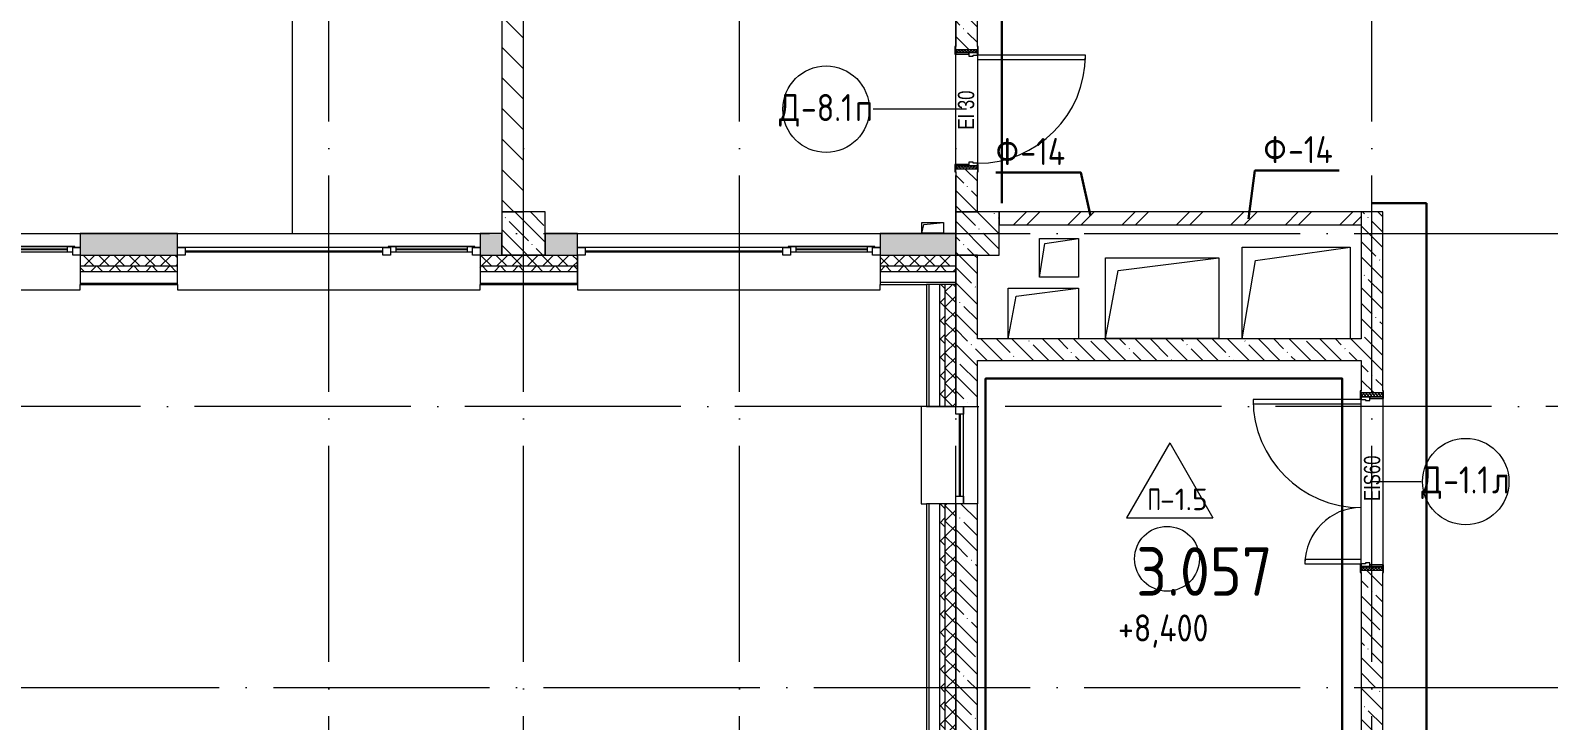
# Model space of a CAD drawing. Header units: millimetres. Extents: x -592259 to 288321, y -552984 to 293768.
# Drawn here: x 155991 to 170038, y -252837 to -246451 of the extents above; entities that cross this region are included whole.
import ezdxf

# ---------------------------------------------------------------- set-up
doc = ezdxf.new("R2010")
doc.units = ezdxf.units.MM
doc.linetypes.add('ADSK_Линия сетки', pattern=[2500, 2000, -250, 0, -250])
for name, color, linetype, lineweight in [('2)Фархверки', 40, 'Continuous', 30), ('4) Штукатурка', 6, 'Continuous', 30), ('4.5) Штук Гипсовая по ЖБ', 6, 'Continuous', 30), ('4.7) Штук. 6 вып.', 6, 'Continuous', 30), ('A-AREA-____-IDEN', 250, 'Continuous', 9), ('A-DETL-GENF-OTLN', 250, 'Continuous', 5), ('A-DOOR-____-IDEN', 250, 'Continuous', 9), ('A-DOOR-____-MCUT', 250, 'Continuous', 5), ('A-DOOR-____-OTLN', 250, 'Continuous', 5), ('A-DOOR-FRAM-MCUT', 250, 'Continuous', 5), ('A-DOOR-FRAM-OTLN', 250, 'Continuous', 5), ('A-FLOR-____-IDEN', 250, 'Continuous', 9), ('A-FLOR-____-OTLN', 250, 'Continuous', 9), ('A-GLAZ-____-MCUT', 250, 'Continuous', 9), ('A-GLAZ-____-OTLN', 250, 'Continuous', 5), ('A-WALL-____-MCUT', 250, 'Continuous', 13), ('A-WALL-____-OTLN', 250, 'Continuous', 9), ('A-WALL-____-PATT', 250, 'Continuous', 13), ('A-WALL-FNSH-MCUT', 250, 'Continuous', 13), ('G-____-____-DIMS', 250, 'Continuous', 9), ('I-WALL-____-OTLN', 250, 'Continuous', 9), ('S-COLS-____-MCUT', 250, 'Continuous', 25), ('S-COLS-____-OTLN', 250, 'Continuous', 9), ('S-GRID-____-OTLN', 250, 'Continuous', 9)]:
    doc.layers.add(name, color=color, linetype=linetype, lineweight=lineweight)
doc.styles.add('Arial Narrow', font='ARIALN.TTF', dxfattribs={"width": 0.9, "height": 150})
doc.styles.add('GOST Common_1', font='', dxfattribs={"width": 0.9, "height": 250})
doc.styles.add('ISOCPEUR_1', font='isocpeur.ttf', dxfattribs={"width": 0.9, "height": 250})
doc.styles.add('ISOCPEUR_2', font='isocpeur.ttf', dxfattribs={"height": 160})
doc.styles.get('GOST Common_1').set_extended_font_data('GOST Common')
pattern_1 = [(135, (28052.9, -258555.93), (-84.85281, -84.85281), []), (225, (28052.9, -258555.93), (84.85281, -84.85281), [])]
pattern_2 = [(45, (28052.91, -258555.93), (-70.71068, 70.71068), []), (135, (28052.91, -258555.93), (-70.71068, -70.71068), [])]
pattern_3 = [(135, (28052.9, -258555.93), (-142.5612, -142.5612), []), (135, (28195.47, -258555.93), (-142.5612, -142.5612), [252.016, -50.403, 3.353, -47.05])]

# ---------------------------------------------------------------- blocks, each defined once
blk = doc.blocks.new('Дверь_СКБ_2Ст_Внутренняя - Д-1_1л_1640x2100h_Лестничная клетка-41797515-АР1_Маркировочный план 3 этажа секция 2_3')
at = {"layer": 'A-DOOR-____-OTLN'}
h = blk.add_hatch(dxfattribs=at)
h.set_pattern_fill('FP_122', color=256, style=0, pattern_type=2)
h.set_pattern_definition([(135, (1491.41, 164.685), (-14.14214, -14.14214), []), (225, (1491.41, 164.685), (14.14214, -14.14214), [])])
h.paths.add_polyline_path([(797.5, -100), (832.5, -100), (832.5, 100), (797.5, 100)])
at = {"layer": 'A-DOOR-FRAM-OTLN'}
h = blk.add_hatch(dxfattribs=at)
h.set_pattern_fill('FP_123', color=256, style=0, pattern_type=2)
h.set_pattern_definition([(45, (-631.384, 164.685), (-14.1421, 14.1421), []), (135, (-631.384, 164.685), (-14.1421, -14.1421), [])])
h.paths.add_polyline_path([(-807.5, -100), (-772.5, -100), (-772.5, 100), (-807.5, 100)])
at = {"layer": 'A-DOOR-____-MCUT'}
for p, q in [((772.5, 1100), (732.5, 1100)), ((732.5, 1100), (732.5, 100)), ((772.5, 100), (772.5, 1100)), ((-747.5, 620), (-747.5, 100)), ((-707.5, 620), (-747.5, 620)), ((-707.5, 100), (-707.5, 620)), ((-747.5, 100), (-707.5, 100)), ((732.5, 100), (772.5, 100))]:
    blk.add_line(p, q, dxfattribs=at)
at = {"layer": 'A-DOOR-____-OTLN'}
for centre, radius, start, end in [((772.5, 100), 1000, 90, 180), ((-747.5, 100), 520, 0, 90)]:
    blk.add_arc(centre, radius, start, end, dxfattribs=at)
at = {"layer": 'A-DOOR-FRAM-MCUT'}
for p, q in [((-757.5, 108), (-827.5, 108)), ((-827.5, 108), (-827.5, 100)), ((-827.5, 100), (-757.5, 100)), ((-772.5, 100), (-807.5, 100)), ((-807.5, 100), (-807.5, -100)), ((-747.5, 100), (-772.5, 100)), ((-772.5, 100), (-772.5, 20)), ((-772.5, -100), (-772.5, 100)), ((-757.5, 100), (-772.5, 100)), ((-772.5, 100), (-772.5, 99)), ((-772.5, 99), (-757.5, 99)), ((-772.5, 20), (-737.5, 20)), ((-757.5, 20), (-772.5, 20)), ((-772.5, 20), (-772.5, -100)), ((-757.5, 100), (-757.5, 108)), ((-757.5, 99), (-757.5, 100)), ((-757.5, -100), (-757.5, 20)), ((-747.5, 60), (-747.5, 100)), ((-737.5, 60), (-747.5, 60)), ((-737.5, 20), (-737.5, 60)), ((772.5, 60), (762.5, 60)), ((762.5, 60), (762.5, 20)), ((762.5, 20), (797.5, 20)), ((772.5, 100), (772.5, 60)), ((797.5, 100), (772.5, 100)), ((852.5, 108), (782.5, 108)), ((782.5, 108), (782.5, 100)), ((797.5, 100), (782.5, 100)), ((782.5, 100), (782.5, 99)), ((782.5, 100), (852.5, 100)), ((782.5, 99), (797.5, 99)), ((797.5, 20), (782.5, 20)), ((782.5, 20), (782.5, -100)), ((797.5, 20), (797.5, 100)), ((832.5, 100), (797.5, 100)), ((797.5, 100), (797.5, -100)), ((797.5, 99), (797.5, 100)), ((797.5, -100), (797.5, 20)), ((832.5, -100), (832.5, 100)), ((852.5, 100), (852.5, 108)), ((-757.5, -100), (-827.5, -100)), ((-827.5, -100), (-827.5, -108)), ((-827.5, -108), (-757.5, -108)), ((-807.5, -100), (-772.5, -100)), ((-772.5, -100), (-757.5, -100)), ((-757.5, -108), (-757.5, -100)), ((782.5, -100), (797.5, -100)), ((852.5, -100), (782.5, -100)), ((782.5, -100), (782.5, -108)), ((782.5, -108), (852.5, -108)), ((797.5, -100), (832.5, -100)), ((852.5, -108), (852.5, -100))]:
    blk.add_line(p, q, dxfattribs=at)
blk = doc.blocks.new('Окно_СКБ_2Ст1 - Окно_СКБ_2Ст_2800_ОК12Л-V145-АР1_Маркировочный план 3 этажа секция 2_3')
at = {"layer": 'A-GLAZ-____-MCUT'}
for p, q in [((-1400, -195), (-1400, -125)), ((-1400, -125), (-1330, -125)), ((-1330, -125), (-1330, -195)), ((-570, -195), (-570, -125)), ((-570, -125), (-500, -125)), ((-500, -125), (-500, -195)), ((1330, -195), (1330, -125)), ((1330, -125), (1400, -125)), ((1400, -125), (1400, -195)), ((-1330, -195), (-1400, -195)), ((-1330, -195), (-1350, -195)), ((-1350, -195), (-1350, -205)), ((-1350, -205), (-550, -205)), ((-550, -205), (-1350, -205)), ((-570, -155), (-1330, -155)), ((-1330, -155), (-1330, -195)), ((-1280, -205), (-1280, -155)), ((-620, -205), (-620, -155)), ((-570, -195), (-570, -155)), ((-500, -195), (-570, -195)), ((-550, -195), (-570, -195)), ((-550, -205), (-550, -195)), ((1400, -195), (1330, -195))]:
    blk.add_line(p, q, dxfattribs=at)
at = {"layer": 'A-GLAZ-____-MCUT', "lineweight": 5}
for p, q in [((-1280, -175), (-620, -175)), ((-620, -185), (-1280, -185)), ((1330, -155), (-500, -155)), ((1330, -165), (-500, -165))]:
    blk.add_line(p, q, dxfattribs=at)
at = {"layer": 'A-GLAZ-____-OTLN'}
for p, q in [((-1400, -195), (-1350, -195)), ((-550, -195), (1400, -195))]:
    blk.add_line(p, q, dxfattribs=at)
blk = doc.blocks.new('WNW_Отлив1 - Отлив_металлический 2-28596384-АР1_Маркировочный план 3 этажа секция 2_3')
at = {"layer": 'A-GLAZ-____-OTLN'}
for p, q in [((1400, 320), (-1400, 320)), ((-1400, 320), (-1400, 270)), ((1400, 270), (1400, 320))]:
    blk.add_line(p, q, dxfattribs=at)
blk = doc.blocks.new('Окно_СКБ_2Ст1 - Окно_СКБ_2Ст_2800_ОК11Л-29018708-АР1_Маркировочный план 3 этажа секция 2_3')
at = {"layer": 'A-GLAZ-____-MCUT'}
for p, q in [((-1400, -195), (-1400, -125)), ((-1400, -125), (-1330, -125)), ((-1330, -125), (-1330, -195)), ((-570, -195), (-570, -125)), ((-570, -125), (-500, -125)), ((-500, -125), (-500, -195)), ((1330, -195), (1330, -125)), ((1330, -125), (1400, -125)), ((1400, -125), (1400, -195)), ((-1330, -195), (-1400, -195)), ((-1330, -195), (-1350, -195)), ((-1350, -195), (-1350, -205)), ((-1350, -205), (-550, -205)), ((-550, -205), (-1350, -205)), ((-570, -155), (-1330, -155)), ((-1330, -155), (-1330, -195)), ((-1280, -205), (-1280, -155)), ((-620, -205), (-620, -155)), ((-570, -195), (-570, -155)), ((-500, -195), (-570, -195)), ((-550, -195), (-570, -195)), ((-550, -205), (-550, -195)), ((1400, -195), (1330, -195))]:
    blk.add_line(p, q, dxfattribs=at)
at = {"layer": 'A-GLAZ-____-MCUT', "lineweight": 5}
for p, q in [((-1280, -175), (-620, -175)), ((-620, -185), (-1280, -185)), ((1330, -155), (-500, -155)), ((1330, -165), (-500, -165))]:
    blk.add_line(p, q, dxfattribs=at)
at = {"layer": 'A-GLAZ-____-OTLN'}
for p, q in [((-1400, -195), (-1350, -195)), ((-550, -195), (1400, -195))]:
    blk.add_line(p, q, dxfattribs=at)
blk = doc.blocks.new('Окно_СКБ_1Ст1 - 120_Окно_СКБ_1Ст_900_ОК4_EI30-35456439-АР1_Маркировочный план 3 этажа секция 2_3')
at = {"layer": 'A-GLAZ-____-MCUT'}
for p, q in [((-450, -195), (-450, -125)), ((-450, -125), (-380, -125)), ((-380, -125), (-380, -195)), ((380, -195), (380, -125)), ((380, -125), (450, -125)), ((450, -125), (450, -195)), ((-380, -195), (-450, -195)), ((450, -195), (380, -195))]:
    blk.add_line(p, q, dxfattribs=at)
at = {"layer": 'A-GLAZ-____-MCUT', "lineweight": 5}
for p, q in [((380, -155), (-380, -155)), ((380, -165), (-380, -165))]:
    blk.add_line(p, q, dxfattribs=at)
at = {"layer": 'A-GLAZ-____-OTLN'}
blk.add_line((-450, -195), (450, -195), dxfattribs=at)
blk = doc.blocks.new('WNW_Отлив1 - Отлив_металлический 2-28596055-АР1_Маркировочный план 3 этажа секция 2_3')
at = {"layer": 'A-GLAZ-____-OTLN'}
for p, q in [((450, 320), (-450, 320)), ((-450, 320), (-450, 270)), ((450, 270), (450, 320))]:
    blk.add_line(p, q, dxfattribs=at)
blk = doc.blocks.new('_Wn_-As_OpeningMEP_floor__Rectangular - _Wn_-As_OpeningMEP_floor__Rectangular-37763972-АР1_Маркировочный план 3 этажа секция 2_3')
at = {"layer": 'A-DETL-GENF-OTLN', "lineweight": 5}
for p, q in [((-408, 306), (525, 422)), ((-525, -323), (-408, 306))]:
    blk.add_line(p, q, dxfattribs=at)
blk = doc.blocks.new('_Wn_-As_OpeningMEP_floor__Rectangular - _Wn_-As_OpeningMEP_floor__Rectangular-39821589-АР1_Маркировочный план 3 этажа секция 2_3')
at = {"layer": 'A-DETL-GENF-OTLN', "lineweight": 5}
for p, q in [((-377, 352), (500, 475)), ((-500, -375), (-377, 352))]:
    blk.add_line(p, q, dxfattribs=at)
blk = doc.blocks.new('_Wn_-As_OpeningMEP_floor__Rectangular - _Wn_-As_OpeningMEP_floor__Rectangular-37764162-АР1_Маркировочный план 3 этажа секция 2_3')
at = {"layer": 'A-DETL-GENF-OTLN', "lineweight": 5}
for p, q in [((-252, 212), (325, 285)), ((-325, -185), (-252, 212))]:
    blk.add_line(p, q, dxfattribs=at)
blk = doc.blocks.new('_Wn_-As_OpeningMEP_floor__Rectangular - _Wn_-As_OpeningMEP_floor__Rectangular-39827762-АР1_Маркировочный план 3 этажа секция 2_3')
at = {"layer": 'A-DETL-GENF-OTLN', "lineweight": 5}
for p, q in [((-180, -130), (-132, 182)), ((-132, 182), (180, 230))]:
    blk.add_line(p, q, dxfattribs=at)
blk = doc.blocks.new('Дверь_СКБ_1Ст_Внутренняя - Д-8_1_1100x2100h_Кабинет директора_ Канцелярия_ Бухгалтерия_ Кабинеты заместителей директора_ Кабинет организатора внеклассной и внешкольной работы-41919577-АР1_Маркировочный план 3 этажа секция 2_3')
at = {"layer": 'A-DOOR-____-OTLN'}
h = blk.add_hatch(dxfattribs=at)
h.set_pattern_fill('FP_9', color=256, style=0, pattern_type=2)
h.set_pattern_definition([(135, (1751.41, 164.685), (-14.14214, -14.14214), []), (225, (1751.41, 164.685), (14.14214, -14.14214), [])])
h.paths.add_polyline_path([(562.5, 75.4), (562.5, 100), (537.5, 100), (537.5, -100), (562.5, -100)])
at = {"layer": 'A-DOOR-FRAM-OTLN'}
h = blk.add_hatch(dxfattribs=at)
h.set_pattern_fill('FP_10', color=256, style=0, pattern_type=2)
h.set_pattern_definition([(45, (-371.384, 164.685), (-14.1421, 14.1421), []), (135, (-371.384, 164.685), (-14.1421, -14.1421), [])])
h.paths.add_polyline_path([(-512.5, 79.3), (-512.5, 100), (-537.5, 100), (-537.5, -100), (-512.5, -100), (-512.5, 75.4)])
at = {"layer": 'A-DOOR-____-MCUT'}
for p, q in [((-487.5, 1100), (-487.5, 100)), ((-447.5, 1100), (-487.5, 1100)), ((-447.5, 100), (-447.5, 1100)), ((-487.5, 100), (-447.5, 100))]:
    blk.add_line(p, q, dxfattribs=at)
at = {"layer": 'A-DOOR-____-OTLN'}
blk.add_arc((-487.5, 100), 1000, 360, 90, dxfattribs=at)
at = {"layer": 'A-DOOR-FRAM-MCUT'}
for p, q in [((-497.5, 108), (-567.5, 108)), ((-567.5, 108), (-567.5, 100)), ((-567.5, 100), (-497.5, 100)), ((-512.5, 100), (-537.5, 100)), ((-537.5, 100), (-537.5, -100)), ((-487.5, 100), (-512.5, 100)), ((-512.5, 100), (-512.5, 20)), ((-512.5, -100), (-512.5, 100)), ((-497.5, 100), (-512.5, 100)), ((-512.5, 100), (-512.5, 99)), ((-512.5, 99), (-497.5, 99)), ((-512.5, 20), (-477.5, 20)), ((-497.5, 20), (-512.5, 20)), ((-512.5, 20), (-512.5, -100)), ((-497.5, 100), (-497.5, 108)), ((-497.5, 99), (-497.5, 100)), ((-497.5, -100), (-497.5, 20)), ((-487.5, 60), (-487.5, 100)), ((-477.5, 60), (-487.5, 60)), ((-477.5, 20), (-477.5, 60)), ((512.5, 60), (502.5, 60)), ((502.5, 60), (502.5, 20)), ((502.5, 20), (537.5, 20)), ((512.5, 100), (512.5, 60)), ((537.5, 100), (512.5, 100)), ((592.5, 108), (522.5, 108)), ((522.5, 108), (522.5, 100)), ((537.5, 100), (522.5, 100)), ((522.5, 100), (522.5, 99)), ((522.5, 100), (592.5, 100)), ((522.5, 99), (537.5, 99)), ((537.5, 20), (522.5, 20)), ((522.5, 20), (522.5, -100)), ((537.5, 20), (537.5, 100)), ((562.5, 100), (537.5, 100)), ((537.5, 100), (537.5, -100)), ((537.5, 99), (537.5, 100)), ((537.5, -100), (537.5, 20)), ((562.5, -100), (562.5, 100)), ((592.5, 100), (592.5, 108)), ((-497.5, -100), (-567.5, -100)), ((-567.5, -100), (-567.5, -108)), ((-567.5, -108), (-497.5, -108)), ((-537.5, -100), (-512.5, -100)), ((-512.5, -100), (-497.5, -100)), ((-497.5, -108), (-497.5, -100)), ((522.5, -100), (537.5, -100)), ((592.5, -100), (522.5, -100)), ((522.5, -100), (522.5, -108)), ((522.5, -108), (592.5, -108)), ((537.5, -100), (562.5, -100)), ((592.5, -108), (592.5, -100))]:
    blk.add_line(p, q, dxfattribs=at)
blk = doc.blocks.new('_Wn_-As_OpeningMEP_floor__Rectangular - _Wn_-As_OpeningMEP_floor__Rectangular-35307840-АР1_Маркировочный план 3 этажа секция 2_3')
at = {"layer": 'A-DETL-GENF-OTLN', "lineweight": 5}
for p, q in [((-100, 0), (-82, 82)), ((-82, 82), (100, 100))]:
    blk.add_line(p, q, dxfattribs=at)
blk = doc.blocks.new('AAR_СКБ_Марка_Помещения_мал - Номер-28977439-АР1_Маркировочный план 3 этажа секция 2_3')
at = {"layer": 'A-AREA-____-IDEN'}
blk.add_circle((-0.03, 0), 3, dxfattribs=at)
blk = doc.blocks.new('AAR_СКБ_Марка_Перекрытия - Марка пола-17325028-АР1_Маркировочный план 3 этажа секция 2_3')
at = {"layer": 'A-FLOR-____-IDEN'}
for p, q in [((0, 6.93), (-4, 0)), ((0, 6.93), (4, 0)), ((-4, 0), (4, 0))]:
    blk.add_line(p, q, dxfattribs=at)
blk = doc.blocks.new('ADSK_Марка_Дверь - Типоразмер_ADSK_Марка-30565456-АР1_Маркировочный план 3 этажа секция 2_3')
at = {"layer": 'A-DOOR-____-IDEN'}
blk.add_circle((0, 0), 4, dxfattribs=at)

msp = doc.modelspace()

# ---------------------------------------------------------------- hatches: boundary and pattern name
at = {"layer": 'A-WALL-____-PATT', "lineweight": 15}
h = msp.add_hatch(dxfattribs=at)
h.set_pattern_fill('FP_1', color=256, style=0, pattern_type=2)
h.set_pattern_definition([(135, (28052.9, -258555.93), (-141.42136, -141.42136), [])])
h.paths.add_polyline_path([(160552.8838, -248130.9286), (160552.8838, -242830.9292), (160352.8838, -242830.9292), (160352.8838, -248130.9286)])
h.paths.add_polyline_path([(160552.8838, -242430.9292), (160552.8838, -240730.9292), (160352.8838, -240730.9292), (160352.8838, -242430.9292), (160537.7895, -242430.9292)])
h.paths.add_polyline_path([(160352.8838, -239630.9292), (160552.8838, -239630.9292), (160552.8838, -239530.9292), (160352.8838, -239530.9292), (160352.8838, -239600.9292)])
h = msp.add_hatch(dxfattribs=at)
h.set_pattern_fill('FP_19', color=256, style=0, pattern_type=2)
h.set_pattern_definition(pattern_3)
h.paths.add_polyline_path([(164552.9057, -248130.9286), (164752.9054, -248130.928), (164752.9057, -247730.9286), (164552.9057, -247730.9286), (164552.9057, -247932.0617)])
h.paths.add_polyline_path([(164552.9057, -246630.9286), (164752.9057, -246630.9286), (164752.9057, -245755.9286), (164552.9057, -245755.9286), (164552.9057, -246600.9286)])
h = msp.add_hatch(dxfattribs=at)
h.set_pattern_fill('FP_2', color=256, style=0, pattern_type=2)
h.set_pattern_definition([(45, (28052.9, -258555.93), (-251.4472, 251.4472), []), (45, (28052.9, -258174.93), (-251.4472, 251.4472), [])])
h.paths.add_polyline_path([(168270.4846, -248250.928), (168302.9057, -248250.928), (168302.9057, -248130.928), (164952.8838, -248130.928), (164952.8838, -248250.928), (168209.9756, -248250.928)])
h = msp.add_hatch(dxfattribs=at)
h.set_pattern_fill('FP_19', color=256, style=0, pattern_type=2)
h.set_pattern_definition(pattern_3)
h.paths.add_polyline_path([(168302.9057, -258730.9286), (168502.9057, -258730.9286), (168502.9057, -251445.9292), (168302.9057, -251445.9292), (168302.9057, -258704.5955)])
h.paths.add_polyline_path([(168302.9057, -249805.9292), (168502.9057, -249805.9292), (168502.9057, -248130.928), (168302.9057, -248130.928), (168302.9057, -249785.9292)])
h = msp.add_hatch(dxfattribs=at)
h.set_pattern_fill('FP_124', color=256, style=0, pattern_type=2)
h.set_pattern_definition([(50, (28052.9, -258555.93), (364.3679, -31.8783), [38.1, -419.1]), (355, (28052.9, -258555.93), (-70.4859, 382.1133), [30.48, -335.28]), (100.451, (28083.27, -258558.6), (293.885, 350.2334), [32.38, -356.18]), (46.184, (28052.9, -258454.33), (542.1585, -84.0858), [57.15, -628.65]), (96.636, (28098.1, -258461.34), (474.805, 494.8554), [48.57, -534.27]), (351.184, (28052.9, -258454.33), (474.8102, 494.85), [45.72, -502.92]), (21, (28103.7, -258479.73), (303.2285, -204.53046), [38.1, -419.1]), (326, (28103.7, -258479.73), (123.6039, 368.376), [30.48, -335.28]), (71.451, (28128.97, -258496.77), (426.8341, 163.8427), [32.38, -356.18]), (37.5, (28052.9, -258555.93), (6.17665, 169.11015), [16.764, -314.452, 16.764, -323.596, -336.55]), (37.5, (28052.9, -258555.93), (6.17665, 169.11015), [-671.576, 16.764, -319.786]), (7.5, (28052.9, -258555.93), (133.63888, 200.3615), [16.764, -177.292, 16.764, -306.832, -128.27]), (7.5, (28052.9, -258555.93), (133.63888, 200.3615), [-517.652, 16.764, -111.506]), (327.5, (27939.62, -258555.93), (271.18182, -11.45836), [16.764, -110.236, 16.764, -379.476, -525.78]), (327.5, (27939.62, -258555.93), (271.18182, -11.45836), [-523.24, 16.764, -509.016]), (317.5, (27888.82, -258555.93), (296.2585, 50.85285), [16.764, -148.336, 16.764, -246.38, -373.38]), (317.5, (27888.82, -258555.93), (296.2585, 50.85285), [-428.244, 16.764, -356.616])])
h.paths.add_polyline_path([(152752.9069, -248530.9286), (153102.8838, -248530.9286), (153102.8838, -248330.9286), (152752.9069, -248330.9286), (152752.9069, -248460.9286)])
h.paths.add_polyline_path([(160152.9069, -248530.9286), (160352.8838, -248530.9286), (160352.8838, -248330.9286), (160152.9069, -248330.9286), (160152.9069, -248470.6649)])
h.paths.add_polyline_path([(149452.8838, -248530.9286), (149952.9069, -248530.9286), (149952.9069, -248330.9286), (149452.8838, -248331.4668), (149452.8838, -248514.3132)])
h.paths.add_polyline_path([(153652.9069, -248530.9286), (153652.9069, -248330.9286), (153502.8838, -248330.9286), (153502.8838, -248530.9286)])
h.paths.add_polyline_path([(146056.2159, -248530.9286), (146252.9057, -248530.9286), (146252.9057, -248330.9286), (145352.9069, -248330.9883), (145352.9069, -248530.9286), (145805.8418, -248530.9286)])
h.paths.add_polyline_path([(160752.8838, -248530.9286), (161052.9069, -248530.9286), (161052.9069, -248330.9286), (160752.8838, -248330.9286), (160752.8838, -248478.8824)])
h.paths.add_polyline_path([(164282.8838, -248530.9286), (164552.9045, -248530.9219), (164552.8838, -248330.9286), (163852.9069, -248330.9286), (163852.9069, -248530.9286), (164052.4823, -248530.9286)])
h.paths.add_polyline_path([(156452.9069, -248530.9286), (157352.9069, -248530.9286), (157352.9069, -248330.9286), (156452.9069, -248330.9286), (156452.9069, -248460.9286)])
h.paths.add_polyline_path([(142426.8343, -248530.9286), (142552.9069, -248530.9286), (142552.9069, -248330.9286), (142302.8838, -248330.9286), (142302.8838, -248530.9286)])
h = msp.add_hatch(dxfattribs=at)
h.set_pattern_fill('FP_49', color=256, style=0, pattern_type=2)
h.set_pattern_definition(pattern_2)
h.paths.add_polyline_path([(164402.8838, -248630.9286), (164552.8838, -248630.9286), (164552.8838, -248530.9286), (163852.9069, -248530.9286), (163852.9069, -248630.9286), (164302.8838, -248630.9286)])
h.paths.add_polyline_path([(142552.9069, -248630.9286), (142552.9069, -248530.9286), (141902.9063, -248530.9292), (141902.9063, -248630.9286), (142426.8343, -248630.9286)])
h = msp.add_hatch(dxfattribs=at)
h.set_pattern_fill('FP_49', color=256, style=0, pattern_type=2)
h.set_pattern_definition(pattern_2)
h.paths.add_polyline_path([(157352.9069, -248630.9286), (157352.9069, -248530.9286), (156452.9069, -248530.9286), (156452.9069, -248630.9286)])
h = msp.add_hatch(dxfattribs=at)
h.set_pattern_fill('FP_49', color=256, style=0, pattern_type=2)
h.set_pattern_definition(pattern_2)
h.paths.add_polyline_path([(160752.8838, -248630.9286), (161052.8838, -248630.9286), (161052.8838, -248530.9286), (160152.9069, -248530.9286), (160152.9069, -248630.9286), (160673.4748, -248630.9286)])
h = msp.add_hatch(dxfattribs=at)
h.set_pattern_fill('FP_19', color=256, style=0, pattern_type=2)
h.set_pattern_definition(pattern_3)
h.paths.add_polyline_path([(164752.9057, -258530.9286), (164752.9057, -250830.8689), (164552.9057, -250830.8689), (164552.9057, -258530.9286)])
h.paths.add_polyline_path([(164728.2838, -249930.8689), (164752.9057, -249930.8689), (164752.9057, -248530.9286), (164552.9057, -248530.9286), (164552.9057, -249930.8689)])
h = msp.add_hatch(dxfattribs=at)
h.set_pattern_fill('FP_48', color=256, style=0, pattern_type=2)
h.set_pattern_definition(pattern_1)
h.paths.add_polyline_path([(164402.8838, -248680.9286), (164552.8838, -248680.9286), (164552.8838, -248630.9286), (163852.9069, -248630.9286), (163852.9069, -248680.9286), (164302.8838, -248680.9286)])
h.paths.add_polyline_path([(142302.8838, -248680.9286), (142552.9069, -248680.9286), (142552.9069, -248630.9286), (141802.9063, -248630.9286), (141802.9063, -248680.9286), (141902.9063, -248680.9286)])
h = msp.add_hatch(dxfattribs=at)
h.set_pattern_fill('FP_48', color=256, style=0, pattern_type=2)
h.set_pattern_definition(pattern_1)
h.paths.add_polyline_path([(157352.9069, -248680.9286), (157352.9069, -248630.9286), (156452.9069, -248630.9286), (156452.9069, -248680.9286)])
h = msp.add_hatch(dxfattribs=at)
h.set_pattern_fill('FP_48', color=256, style=0, pattern_type=2)
h.set_pattern_definition(pattern_1)
h.paths.add_polyline_path([(160652.8941, -248680.9286), (161052.8838, -248680.9286), (161052.8838, -248630.9286), (160152.9069, -248630.9286), (160152.9069, -248680.9286), (160352.8838, -248680.9286)])
h = msp.add_hatch(dxfattribs=at)
h.set_pattern_fill('FP_48', color=256, style=0, pattern_type=2)
h.set_pattern_definition(pattern_1)
h.paths.add_polyline_path([(164402.8838, -258830.9286), (164452.8838, -258830.9286), (164452.8838, -250830.8689), (164402.8838, -250830.8689), (164402.8838, -258830.2957)])
h.paths.add_polyline_path([(164452.8838, -249930.8689), (164452.8838, -248800.9286), (164402.8838, -248800.9286), (164402.8838, -249930.8689)])
h = msp.add_hatch(dxfattribs=at)
h.set_pattern_fill('FP_49', color=256, style=0, pattern_type=2)
h.set_pattern_definition(pattern_2)
h.paths.add_polyline_path([(164452.8838, -258730.9286), (164552.8838, -258730.9286), (164552.8838, -250830.8689), (164452.8838, -250830.8689), (164452.8838, -258530.9286)])
h.paths.add_polyline_path([(164452.8838, -249930.8689), (164552.8838, -249930.8689), (164552.8838, -248800.9286), (164452.8838, -248800.9286), (164452.8838, -249305.9292)])
h = msp.add_hatch(dxfattribs=at)
h.set_pattern_fill('FP_19', color=256, style=0, pattern_type=2)
h.set_pattern_definition(pattern_3)
h.paths.add_polyline_path([(166952.9854, -249505.9292), (168302.9057, -249505.9292), (168302.9057, -249305.9292), (164752.9057, -249305.9292), (164752.9057, -249505.9292), (166352.9057, -249505.9292)])
at = {"layer": 'S-COLS-____-OTLN', "lineweight": 5}
h = msp.add_hatch(dxfattribs=at)
h.set_pattern_fill('FP_19', color=256, style=0, pattern_type=2)
h.set_pattern_definition(pattern_3)
h.paths.add_polyline_path([(160352.8838, -248530.9286), (160752.8838, -248530.9286), (160752.8838, -248130.9286), (160352.8838, -248130.9286), (160352.8838, -248511.6451)])
h = msp.add_hatch(dxfattribs=at)
h.set_pattern_fill('FP_19', color=256, style=0, pattern_type=2)
h.set_pattern_definition(pattern_3)
h.paths.add_polyline_path([(164952.8838, -248530.9286), (164952.8838, -248130.9286), (164552.8838, -248130.9286), (164552.9057, -248530.9286), (164852.8838, -248530.9286)])

# ---------------------------------------------------------------- linework, layer by layer
at = {"layer": '2)Фархверки'}
for points in [[(165798.3683, -248166.1856), (165708.2635, -247765.3922), (165623.666, -247765.3922), (164923.666, -247765.3922)], [(167260.3429, -248195.7948), (167320.2026, -247747.776), (167400.5703, -247747.776), (168100.5703, -247747.776)]]:
    msp.add_lwpolyline(points, dxfattribs=at)
at = {"layer": '4) Штукатурка'}
msp.add_line((168907.84, -248048.4336), (168402.9057, -248048.4336), dxfattribs=at)
at = {"layer": '4.5) Штук Гипсовая по ЖБ'}
for p, q in [((164977.9057, -248048.4336), (164977.9057, -246085.9286)), ((168907.84, -258330.9286), (168907.84, -248048.4336))]:
    msp.add_line(p, q, dxfattribs=at)
at = {"layer": '4.7) Штук. 6 вып.'}
msp.add_lwpolyline([(164829.0087, -258439.794), (168128.3184, -258439.794), (168128.3184, -249672.6995), (164829.0087, -249672.6995)], close=True, dxfattribs=at)
at = {"layer": 'A-DOOR-____-IDEN'}
for p, q in [((164652.9057, -247180.9286), (163787.3391, -247180.9286)), ((168402.9057, -250625.9292), (168859.3076, -250625.9292))]:
    msp.add_line(p, q, dxfattribs=at)
at = {"layer": 'A-FLOR-____-OTLN', "lineweight": 5}
for p, q in [((158413.0997, -242110.585), (158413.0997, -248330.9286)), ((164552.9057, -247690.9286), (164552.9057, -246670.9286)), ((164752.9057, -246720.9286), (164752.9057, -247680.9286)), ((164237.8838, -248330.9286), (164237.8838, -248228.4286)), ((164237.8838, -248228.4286), (164437.8838, -248228.4286)), ((164437.8838, -248328.4286), (164237.8838, -248328.4286)), ((164437.8838, -248228.4286), (164437.8838, -248330.9286)), ((165327.8838, -248735.9286), (165327.8838, -248375.9286)), ((165327.8838, -248375.9286), (165687.8838, -248375.9286)), ((165687.8838, -248375.9286), (165687.8838, -248735.9286)), ((167202.9067, -249305.9286), (167202.9067, -248455.9286)), ((167202.9067, -248455.9286), (168202.9067, -248455.9286)), ((168202.9067, -248455.9286), (168202.9067, -249305.9286)), ((165937.8838, -249300.9286), (165937.8838, -248555.9286)), ((165937.8838, -248555.9286), (166987.8838, -248555.9286)), ((166987.8838, -248555.9286), (166987.8838, -249300.9286)), ((165687.8838, -248735.9286), (165327.8838, -248735.9286)), ((165037.8838, -248835.9286), (165687.8838, -248835.9286)), ((165037.8838, -249305.9286), (165037.8838, -248835.9286)), ((165687.8838, -248835.9286), (165687.8838, -249305.9286)), ((166987.8838, -249300.9286), (165937.8838, -249300.9286)), ((168302.9057, -251345.9292), (168302.9057, -249905.9292))]:
    msp.add_line(p, q, dxfattribs=at)
at = {"layer": 'A-WALL-____-MCUT', "color": 7, "lineweight": 15}
for p, q in [((160352.8838, -242830.9292), (160352.8838, -248130.9286)), ((160552.8838, -248130.9286), (160552.8838, -242830.9292)), ((168302.9057, -248130.928), (164952.8838, -248130.928)), ((164952.8838, -248130.928), (164952.8838, -248250.928)), ((157352.9069, -248330.9286), (156452.9069, -248330.9286)), ((156452.9069, -248330.9286), (156452.9069, -248530.9286)), ((157352.9069, -248530.9286), (157352.9069, -248330.9286)), ((160352.8838, -248330.9286), (160152.9069, -248330.9286)), ((160152.9069, -248330.9286), (160152.9069, -248530.9286)), ((161052.9069, -248330.9286), (160752.8838, -248330.9286)), ((161052.9069, -248530.9286), (161052.9069, -248330.9286)), ((164552.9045, -248330.9286), (163852.9069, -248330.9286)), ((163852.9069, -248330.9286), (163852.9069, -248530.9286)), ((164952.8838, -248250.928), (168302.9057, -248250.928)), ((156452.9069, -248530.9286), (157352.9069, -248530.9286)), ((160152.9069, -248530.9286), (160352.8838, -248530.9286)), ((160752.8838, -248530.9286), (161052.9069, -248530.9286)), ((163852.9069, -248530.9286), (164552.9045, -248530.9286)), ((163852.9069, -248630.9286), (163852.9069, -248680.9286)), ((163852.9069, -248630.9286), (164552.8838, -248630.9286)), ((163852.9069, -248680.9286), (164552.8838, -248680.9286)), ((164552.8838, -248680.9286), (164552.8838, -248630.9286)), ((164452.8838, -248800.9286), (164402.8838, -248800.9286)), ((164402.8838, -248800.9286), (164402.8838, -249930.8689)), ((164452.8838, -248800.9286), (164452.8838, -249930.8689)), ((164552.8838, -249930.8689), (164552.8838, -248800.9286)), ((164402.8838, -249930.8689), (164452.8838, -249930.8689)), ((164452.8838, -250830.8689), (164402.8838, -250830.8689)), ((164402.8838, -250830.8689), (164402.8838, -258880.9286)), ((164452.8838, -250830.8689), (164452.8838, -258830.9286)), ((164552.8838, -258530.9286), (164552.8838, -250830.8689))]:
    msp.add_line(p, q, dxfattribs=at)
at = {"layer": 'A-WALL-____-MCUT', "color": 250, "lineweight": 15}
for p, q in [((164552.9057, -245555.9286), (164552.9057, -246600.9286)), ((164752.9057, -246600.9286), (164752.9057, -245755.9286)), ((164552.9057, -247760.9286), (164552.9057, -248130.9286)), ((164752.9057, -248130.9286), (164752.9057, -247760.9286)), ((164552.9057, -248130.9286), (164752.9057, -248130.9286)), ((168502.9057, -248130.928), (168302.9057, -248130.928)), ((168302.9057, -248130.928), (168302.9057, -249305.9292)), ((168502.9057, -249785.9292), (168502.9057, -248130.928)), ((164552.9057, -248530.9286), (164552.9057, -249930.8689)), ((164752.9057, -249305.9292), (164752.9057, -248530.9286)), ((168302.9057, -249305.9292), (164752.9057, -249305.9292)), ((164752.9057, -249505.9292), (168302.9057, -249505.9292)), ((164752.9057, -249930.8689), (164752.9057, -249505.9292)), ((168302.9057, -249505.9292), (168302.9057, -249785.9292)), ((164552.9057, -249930.8689), (164752.9057, -249930.8689)), ((164752.9057, -250830.8689), (164552.9057, -250830.8689)), ((164552.9057, -250830.8689), (164552.9057, -258730.9286)), ((164752.9057, -258530.9286), (164752.9057, -250830.8689)), ((168302.9057, -251465.9292), (168302.9057, -258530.9286)), ((168502.9057, -258530.9286), (168502.9057, -251465.9292))]:
    msp.add_line(p, q, dxfattribs=at)
at = {"layer": 'A-WALL-____-MCUT', "lineweight": 15}
for p, q in [((160352.8838, -248130.9286), (160552.8838, -248130.9286)), ((160352.8838, -248530.9286), (160352.8838, -248330.9286)), ((160752.8838, -248330.9286), (160752.8838, -248530.9286)), ((164552.9045, -248530.9286), (164552.9045, -248330.9286)), ((164752.9057, -248530.9286), (164552.9057, -248530.9286)), ((156452.9069, -248630.9286), (157352.9069, -248630.9286)), ((156452.9069, -248680.9286), (157352.9069, -248680.9286)), ((160152.9069, -248630.9286), (161052.8838, -248630.9286)), ((160152.9069, -248680.9286), (161052.8838, -248680.9286)), ((156452.9069, -248790.9286), (157352.9069, -248790.9286)), ((160152.9069, -248790.9286), (161052.8838, -248790.9286)), ((163852.9069, -248780.9286), (164552.8838, -248780.9286)), ((164402.8838, -248800.9286), (164282.8838, -248800.9286)), ((164302.8838, -248800.9286), (164302.8838, -249930.8689)), ((164552.8838, -248800.9286), (164452.8838, -248800.9286)), ((164302.8838, -250830.8689), (164302.8838, -258980.9286))]:
    msp.add_line(p, q, dxfattribs=at)
at = {"layer": 'A-WALL-____-MCUT', "color": 10, "lineweight": 15}
for p, q in [((156452.9069, -248530.9286), (156452.9069, -248790.9286)), ((157352.9069, -248790.9286), (157352.9069, -248530.9286)), ((160152.9069, -248530.9286), (160152.9069, -248790.9286)), ((160752.8838, -248530.9286), (160352.8838, -248530.9286)), ((161052.8838, -248790.9286), (161052.8838, -248530.9286)), ((163852.9069, -248530.9286), (163852.9069, -248630.9286)), ((164552.8838, -248630.9286), (164552.8838, -248530.9286)), ((163852.9069, -248680.9286), (163852.9069, -248780.9286)), ((164552.8838, -248780.9286), (164552.8838, -248680.9286)), ((164302.8838, -249930.8689), (164402.8838, -249930.8689)), ((164452.8838, -249930.8689), (164552.8838, -249930.8689)), ((164402.8838, -250830.8689), (164302.8838, -250830.8689)), ((164552.8838, -250830.8689), (164452.8838, -250830.8689))]:
    msp.add_line(p, q, dxfattribs=at)
at = {"layer": 'A-WALL-____-OTLN', "lineweight": 5}
msp.add_line((161052.9069, -248530.9286), (161052.9069, -248800.9286), dxfattribs=at)
at = {"layer": 'A-WALL-FNSH-MCUT', "lineweight": 15}
for p, q in [((156452.9069, -248790.9286), (156452.9069, -248800.9286)), ((156452.9069, -248800.9286), (157352.9069, -248800.9286)), ((157352.9069, -248800.9286), (157352.9069, -248790.9286)), ((160152.9069, -248790.9286), (160152.9069, -248800.9286)), ((160152.9069, -248800.9286), (161052.8838, -248800.9286)), ((161052.8838, -248800.9286), (161052.8838, -248790.9286)), ((163852.9069, -248780.9286), (163852.9069, -248800.9286)), ((163852.9069, -248800.9286), (164282.8838, -248800.9286)), ((164282.8838, -248800.9286), (164282.8838, -249930.8689)), ((164552.8838, -248800.9286), (164552.8838, -248780.9286)), ((164282.8838, -249930.8689), (164302.8838, -249930.8689)), ((164302.8838, -250830.8689), (164282.8838, -250830.8689)), ((164282.8838, -250830.8689), (164282.8838, -259000.9286))]:
    msp.add_line(p, q, dxfattribs=at)
at = {"layer": 'I-WALL-____-OTLN', "lineweight": 15}
for p, q in [((164552.9057, -247690.9286), (164552.9057, -246670.9286)), ((153652.9069, -248330.9286), (156452.9069, -248330.9286)), ((157352.9069, -248330.9286), (160152.9069, -248330.9286)), ((161052.9069, -248330.9286), (163852.9069, -248330.9286)), ((168502.9057, -249855.9292), (168502.9057, -251395.9292)), ((164752.9057, -249930.8689), (164752.9057, -250830.8689))]:
    msp.add_line(p, q, dxfattribs=at)
at = {"layer": 'S-COLS-____-MCUT', "lineweight": 5}
for p, q in [((160352.8838, -248130.9286), (160352.8838, -248330.9286)), ((160752.8838, -248130.9286), (160552.8838, -248130.9286)), ((160752.8838, -248330.9286), (160752.8838, -248130.9286)), ((164952.8838, -248130.9286), (164552.8838, -248130.9286)), ((164552.8838, -248130.9286), (164552.8838, -248330.9286)), ((164952.8838, -248530.9286), (164952.8838, -248130.9286)), ((160352.8838, -248530.9286), (160752.8838, -248530.9286)), ((164752.9057, -248530.9286), (164952.8838, -248530.9286))]:
    msp.add_line(p, q, dxfattribs=at)
at = {"layer": 'S-COLS-____-OTLN', "lineweight": 5}
for p, q in [((160552.8838, -248130.9286), (160352.8838, -248130.9286)), ((160352.8838, -248330.9286), (160352.8838, -248530.9286)), ((160752.8838, -248530.9286), (160752.8838, -248330.9286)), ((164552.8838, -248330.9286), (164552.8838, -248530.9286)), ((164552.8838, -248530.9286), (164752.9057, -248530.9286))]:
    msp.add_line(p, q, dxfattribs=at)
at = {"layer": 'S-GRID-____-OTLN', "linetype": 'ADSK_Линия сетки'}
for p, q in [((158752.9057, -262294.7685), (158752.9057, -197353.9241)), ((160552.9057, -262294.7685), (160552.9057, -197353.9241)), ((162552.9057, -262294.7691), (162552.9057, -197353.9241)), ((164552.9057, -262294.7685), (164552.9057, -197353.9241)), ((168402.9057, -262294.7685), (168402.9057, -197353.9241)), ((93236.8325, -248330.9286), (181748.3453, -248330.9286)), ((184510.8783, -249930.9286), (127372.9057, -249930.9286)), ((93236.8325, -252530.9286), (181748.3453, -252530.9286))]:
    msp.add_line(p, q, dxfattribs=at)

# ---------------------------------------------------------------- block references
at = {"layer": 'A-AREA-____-IDEN', "xscale": 99.99999999999993, "yscale": 99.99999999999993, "zscale": 99.99999999999993}
msp.add_blockref('AAR_СКБ_Марка_Помещения_мал - Номер-28977439-АР1_Маркировочный план 3 этажа секция 2_3', (166509.8339, -251339.8513), dxfattribs=at)
at = {"layer": 'A-DOOR-____-IDEN', "xscale": 99.99999999999993, "yscale": 99.99999999999993, "zscale": 99.99999999999993}
for p in [(163353.0965, -247180.9286), (169270.615, -250625.9292)]:
    msp.add_blockref('ADSK_Марка_Дверь - Типоразмер_ADSK_Марка-30565456-АР1_Маркировочный план 3 этажа секция 2_3', p, dxfattribs=at)
at = {"layer": 'A-DOOR-____-OTLN'}
for name, p, rotation in [('Дверь_СКБ_1Ст_Внутренняя - Д-8_1_1100x2100h_Кабинет директора_ Канцелярия_ Бухгалтерия_ Кабинеты заместителей директора_ Кабинет организатора внеклассной и внешкольной работы-41919577-АР1_Маркировочный план 3 этажа секция 2_3', (164652.9057, -247168.4286), 270), ('Дверь_СКБ_2Ст_Внутренняя - Д-1_1л_1640x2100h_Лестничная клетка-41797515-АР1_Маркировочный план 3 этажа секция 2_3', (168402.9057, -250638.4292), 89.9999999999999)]:
    msp.add_blockref(name, p, dxfattribs=dict(at, rotation=rotation))
at = {"layer": 'A-FLOR-____-IDEN', "xscale": 99.99999999999993, "yscale": 99.99999999999993, "zscale": 99.99999999999993}
msp.add_blockref('AAR_СКБ_Марка_Перекрытия - Марка пола-17325028-АР1_Маркировочный план 3 этажа секция 2_3', (166532.166, -250961.5805), dxfattribs=at)
at = {"layer": 'A-GLAZ-____-OTLN'}
for name, p in [('_Wn_-As_OpeningMEP_floor__Rectangular - _Wn_-As_OpeningMEP_floor__Rectangular-35307840-АР1_Маркировочный план 3 этажа секция 2_3', (164337.8838, -248328.4286)), ('_Wn_-As_OpeningMEP_floor__Rectangular - _Wn_-As_OpeningMEP_floor__Rectangular-39827762-АР1_Маркировочный план 3 этажа секция 2_3', (165507.8838, -248605.9286)), ('_Wn_-As_OpeningMEP_floor__Rectangular - _Wn_-As_OpeningMEP_floor__Rectangular-39821589-АР1_Маркировочный план 3 этажа секция 2_3', (167702.9067, -248930.9286)), ('_Wn_-As_OpeningMEP_floor__Rectangular - _Wn_-As_OpeningMEP_floor__Rectangular-37763972-АР1_Маркировочный план 3 этажа секция 2_3', (166462.8838, -248978.4286)), ('_Wn_-As_OpeningMEP_floor__Rectangular - _Wn_-As_OpeningMEP_floor__Rectangular-37764162-АР1_Маркировочный план 3 этажа секция 2_3', (165362.8838, -249120.9286))]:
    msp.add_blockref(name, p, dxfattribs=at)
for name, p, rotation in [('Окно_СКБ_2Ст1 - Окно_СКБ_2Ст_2800_ОК12Л-V145-АР1_Маркировочный план 3 этажа секция 2_3', (155052.9069, -248655.9286), 180), ('Окно_СКБ_2Ст1 - Окно_СКБ_2Ст_2800_ОК11Л-29018708-АР1_Маркировочный план 3 этажа секция 2_3', (158752.9069, -248655.9286), 180), ('Окно_СКБ_2Ст1 - Окно_СКБ_2Ст_2800_ОК12Л-V145-АР1_Маркировочный план 3 этажа секция 2_3', (162452.9069, -248655.9286), 180), ('WNW_Отлив1 - Отлив_металлический 2-28596384-АР1_Маркировочный план 3 этажа секция 2_3', (155052.9069, -248530.9286), 180), ('WNW_Отлив1 - Отлив_металлический 2-28596384-АР1_Маркировочный план 3 этажа секция 2_3', (158752.9069, -248530.9286), 180), ('WNW_Отлив1 - Отлив_металлический 2-28596384-АР1_Маркировочный план 3 этажа секция 2_3', (162452.9069, -248530.9286), 180), ('WNW_Отлив1 - Отлив_металлический 2-28596055-АР1_Маркировочный план 3 этажа секция 2_3', (164552.8838, -250380.8689), 89.99999999999993), ('Окно_СКБ_1Ст1 - 120_Окно_СКБ_1Ст_900_ОК4_EI30-35456439-АР1_Маркировочный план 3 этажа секция 2_3', (164427.8838, -250380.8689), 89.99999999999993)]:
    msp.add_blockref(name, p, dxfattribs=dict(at, rotation=rotation))

# ---------------------------------------------------------------- texts
at = {"layer": '2)Фархверки', "char_height": 250, "attachment_point": 1, "style": 'GOST Common_1'}
for s, insert, width in [('\\fGOST Common|b0|i0|c204|p34|;\\W.9;Ф', (164923.7351, -247447.5546), 274.177125), ('-14', (165149.9539, -247447.5546), 548.35425), ('\\fGOST Common|b0|i0|c204|p34|;\\W.9;Ф', (167400.6394, -247429.9384), 274.177125), ('-14', (167626.8582, -247429.9384), 548.35425)]:
    msp.add_mtext(s, dxfattribs=dict(at, insert=insert, width=width))
at = {"layer": 'A-AREA-____-IDEN', "insert": (166221.9335, -251232.3657), "char_height": 450, "width": 654.177, "attachment_point": 1, "style": 'ISOCPEUR_1'}
msp.add_mtext('3.057', dxfattribs=at)
at = {"layer": 'A-DOOR-____-IDEN', "char_height": 250, "attachment_point": 1, "style": 'GOST Common_1'}
for s, insert, width in [('\\fGOST Common|b0|i0|c204|p34|;\\W.9;Д', (162917.9391, -247040.478), 245.316375), ('-8.1', (163120.3454, -247040.478), 606.07575), ('\\fGOST Common|b0|i0|c204|p34|;\\W.9;п', (163620.4079, -247040.478), 194.810062), ('\\fGOST Common|b0|i0|c204|p34|;\\W.9;Д', (168859.3076, -250485.4786), 245.316375), ('-1.1', (169061.7139, -250485.4786), 548.35425), ('\\fGOST Common|b0|i0|c204|p34|;\\W.9;л', (169514.1514, -250485.4786), 194.810062)]:
    msp.add_mtext(s, dxfattribs=dict(at, insert=insert, width=width))
at = {"layer": 'A-DOOR-____-IDEN', "char_height": 150, "attachment_point": 1, "rotation": 90, "style": 'Arial Narrow'}
for s, insert, width in [('EI 30', (164572.7572, -247369.036), 447.341625), ('EIS60', (168329.0181, -250805.9822), 526.708687)]:
    msp.add_mtext(s, dxfattribs=dict(at, insert=insert, width=width))
at = {"layer": 'A-FLOR-____-IDEN', "char_height": 200, "attachment_point": 1, "style": 'ISOCPEUR_2'}
for s, insert, width in [('\\fISOCPEUR|b0|i0|c204|p34|;\\W.7;П', (166326.9311, -250690.1947), 140.295312), ('-1.5', (166442.6863, -250690.1947), 381.60325)]:
    msp.add_mtext(s, dxfattribs=dict(at, insert=insert, width=width))
at = {"layer": 'G-____-____-DIMS', "insert": (166053.8625, -251854.8183), "char_height": 250, "width": 1055.976244, "attachment_point": 1, "line_spacing_factor": 1.022761, "style": 'GOST Common_1'}
msp.add_mtext('+8,400', dxfattribs=at)

doc.saveas('drawing.dxf')
